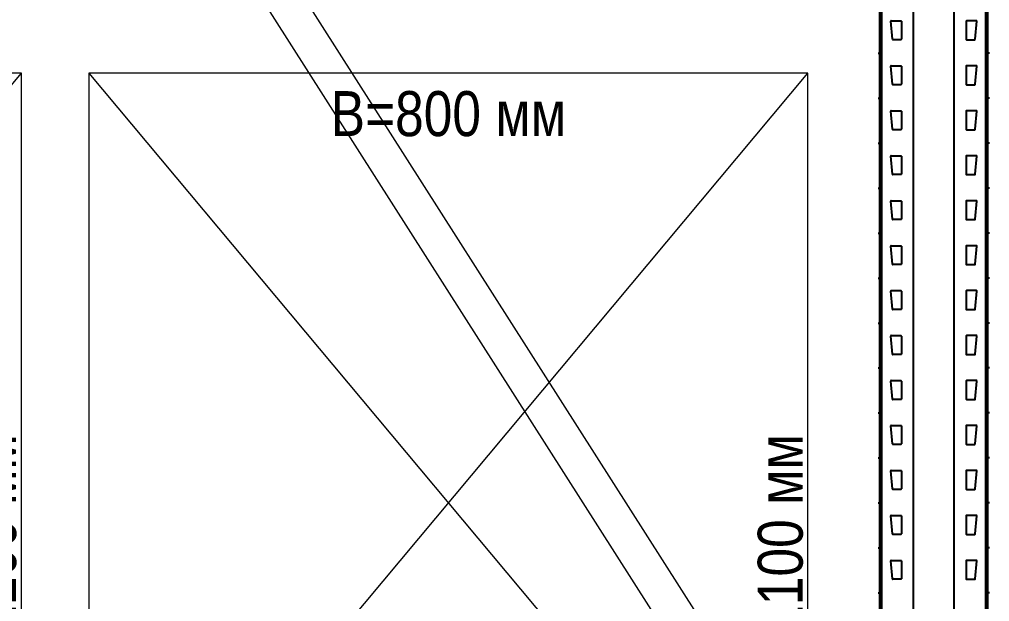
# Model space of a CAD drawing. Header units: millimetres. Extents: x 2140 to 223837, y 2113 to 170313.
# Drawn here: x 221854 to 222934, y 110235 to 110882 of the extents above; entities that cross this region are included whole.
import ezdxf

# ---------------------------------------------------------------- set-up
doc = ezdxf.new("R2010")
doc.units = ezdxf.units.MM
for name, color, linetype, lineweight in [('16.СВЖ', 7, 'Continuous', 0), ('20.Груз', 7, 'Continuous', 0), ('25.Размера', 7, 'Continuous', 0), ('37.Паллеты', 32, 'Continuous', 0), ('44. Полоса СВЖ', 7, 'Continuous', 0)]:
    doc.layers.add(name, color=color, linetype=linetype, lineweight=lineweight)
doc.layers.add('2.Стойка', color=7, linetype='Continuous')
doc.styles.add('Arial Narrow', font='ARIALN.TTF')
doc.styles.add('GOST', font='isocpeur.ttf')
doc.dimstyles.new('blok40', dxfattribs={"dimtxt": 40, "dimasz": 80, "dimexe": 0.18, "dimexo": 0, "dimgap": 5, "dimtad": 1, "dimtoh": 1, "dimdec": 0, "dimzin": 0, "dimdsep": 46, "dimtxsty": 'GOST', "dimblk": 'NONE', "dimcen": 0.09, "dimse1": 1, "dimse2": 1, "dimsd1": 1, "dimsd2": 1, "dimadec": 0, "dimazin": 0, "dimtfac": 1, "dimtdec": 0, "dimtofl": 0, "dimtmove": 0, "dimatfit": 2, "dimldrblk": 'NONE', "dimfxl": 0.18, "dimtolj": 1, "dimtzin": 0, "dimarcsym": 0})

# ---------------------------------------------------------------- blocks, each defined once
blk = doc.blocks.new('*U494')
at = {"layer": '2.Стойка', "color": 0, "linetype": 'ByBlock'}
for p, q in [((-120, 0), (-120, 12200)), ((-118, 0), (-118, 12200)), ((-82.7, 0), (-82.7, 12200)), ((-37.3, 0), (-37.3, 12200)), ((-2, 0), (-2, 12200)), ((0, 0), (0, 12200)), ((-106.1, 1130.5), (-108, 1150.5)), ((-107.5, 1151), (-96.5, 1151)), ((-96, 1150.5), (-96, 1130.5)), ((-24, 1150.5), (-24, 1130.5)), ((-12.5, 1151), (-23.5, 1151)), ((-13.9, 1130.5), (-12, 1150.5)), ((-96.5, 1130), (-105.6, 1130)), ((-23.5, 1130), (-14.4, 1130)), ((-122, 1115), (-118, 1115)), ((-120, 1120.5), (-118, 1120.5)), ((0, 1120.5), (-2, 1120.5)), ((2, 1115), (-2, 1115)), ((-120, 1109.5), (-118, 1109.5)), ((-107.5, 1101), (-96.5, 1101)), ((-12.5, 1101), (-23.5, 1101)), ((0, 1109.5), (-2, 1109.5)), ((-106.1, 1080.5), (-108, 1100.5)), ((-96, 1100.5), (-96, 1080.5)), ((-24, 1100.5), (-24, 1080.5)), ((-13.9, 1080.5), (-12, 1100.5)), ((-96.5, 1080), (-105.6, 1080)), ((-23.5, 1080), (-14.4, 1080)), ((-120, 1070.5), (-118, 1070.5)), ((0, 1070.5), (-2, 1070.5)), ((-122, 1065), (-118, 1065)), ((-120, 1059.5), (-118, 1059.5)), ((2, 1065), (-2, 1065)), ((0, 1059.5), (-2, 1059.5)), ((-106.1, 1030.5), (-108, 1050.5)), ((-107.5, 1051), (-96.5, 1051)), ((-96, 1050.5), (-96, 1030.5)), ((-24, 1050.5), (-24, 1030.5)), ((-12.5, 1051), (-23.5, 1051)), ((-13.9, 1030.5), (-12, 1050.5)), ((-96.5, 1030), (-105.6, 1030)), ((-23.5, 1030), (-14.4, 1030)), ((-122, 1015), (-118, 1015)), ((-120, 1020.5), (-118, 1020.5)), ((0, 1020.5), (-2, 1020.5)), ((2, 1015), (-2, 1015)), ((-120, 1009.5), (-118, 1009.5)), ((0, 1009.5), (-2, 1009.5)), ((-106.1, 980.5), (-108, 1000.5)), ((-107.5, 1001), (-96.5, 1001)), ((-96, 1000.5), (-96, 980.5)), ((-24, 1000.5), (-24, 980.5)), ((-12.5, 1001), (-23.5, 1001)), ((-13.9, 980.5), (-12, 1000.5)), ((-96.5, 980), (-105.6, 980)), ((-23.5, 980), (-14.4, 980)), ((-122, 965), (-118, 965)), ((-120, 970.5), (-118, 970.5)), ((0, 970.5), (-2, 970.5)), ((2, 965), (-2, 965)), ((-120, 959.5), (-118, 959.5)), ((-106.1, 930.5), (-108, 950.5)), ((-107.5, 951), (-96.5, 951)), ((-96, 950.5), (-96, 930.5)), ((-24, 950.5), (-24, 930.5)), ((-12.5, 951), (-23.5, 951)), ((-13.9, 930.5), (-12, 950.5)), ((0, 959.5), (-2, 959.5)), ((-96.5, 930), (-105.6, 930)), ((-23.5, 930), (-14.4, 930)), ((-120, 920.5), (-118, 920.5)), ((0, 920.5), (-2, 920.5)), ((-122, 915), (-118, 915)), ((-120, 909.5), (-118, 909.5)), ((2, 915), (-2, 915)), ((0, 909.5), (-2, 909.5)), ((-106.1, 880.5), (-108, 900.5)), ((-107.5, 901), (-96.5, 901)), ((-96, 900.5), (-96, 880.5)), ((-24, 900.5), (-24, 880.5)), ((-12.5, 901), (-23.5, 901)), ((-13.9, 880.5), (-12, 900.5)), ((-96.5, 880), (-105.6, 880)), ((-23.5, 880), (-14.4, 880)), ((-122, 865), (-118, 865)), ((-120, 870.5), (-118, 870.5)), ((0, 870.5), (-2, 870.5)), ((2, 865), (-2, 865)), ((-120, 859.5), (-118, 859.5)), ((0, 859.5), (-2, 859.5)), ((-106.1, 830.5), (-108, 850.5)), ((-107.5, 851), (-96.5, 851)), ((-96, 850.5), (-96, 830.5)), ((-24, 850.5), (-24, 830.5)), ((-12.5, 851), (-23.5, 851)), ((-13.9, 830.5), (-12, 850.5)), ((-120, 820.5), (-118, 820.5)), ((-96.5, 830), (-105.6, 830)), ((-23.5, 830), (-14.4, 830)), ((0, 820.5), (-2, 820.5)), ((-122, 815), (-118, 815)), ((-120, 809.5), (-118, 809.5)), ((2, 815), (-2, 815)), ((0, 809.5), (-2, 809.5)), ((-106.1, 780.5), (-108, 800.5)), ((-107.5, 801), (-96.5, 801)), ((-96, 800.5), (-96, 780.5)), ((-24, 800.5), (-24, 780.5)), ((-12.5, 801), (-23.5, 801)), ((-13.9, 780.5), (-12, 800.5)), ((-96.5, 780), (-105.6, 780)), ((-23.5, 780), (-14.4, 780)), ((-120, 770.5), (-118, 770.5)), ((0, 770.5), (-2, 770.5)), ((-122, 765), (-118, 765)), ((-120, 759.5), (-118, 759.5)), ((2, 765), (-2, 765)), ((0, 759.5), (-2, 759.5)), ((-106.1, 730.5), (-108, 750.5)), ((-107.5, 751), (-96.5, 751)), ((-96, 750.5), (-96, 730.5)), ((-24, 750.5), (-24, 730.5)), ((-12.5, 751), (-23.5, 751)), ((-13.9, 730.5), (-12, 750.5)), ((-96.5, 730), (-105.6, 730)), ((-23.5, 730), (-14.4, 730)), ((-122, 715), (-118, 715)), ((-120, 720.5), (-118, 720.5)), ((0, 720.5), (-2, 720.5)), ((2, 715), (-2, 715)), ((-120, 709.5), (-118, 709.5)), ((0, 709.5), (-2, 709.5)), ((-106.1, 680.5), (-108, 700.5)), ((-107.5, 701), (-96.5, 701)), ((-96, 700.5), (-96, 680.5)), ((-24, 700.5), (-24, 680.5)), ((-12.5, 701), (-23.5, 701)), ((-13.9, 680.5), (-12, 700.5)), ((-96.5, 680), (-105.6, 680)), ((-23.5, 680), (-14.4, 680)), ((-120, 670.5), (-118, 670.5)), ((0, 670.5), (-2, 670.5)), ((-122, 665), (-118, 665)), ((-120, 659.5), (-118, 659.5)), ((2, 665), (-2, 665)), ((0, 659.5), (-2, 659.5)), ((-106.1, 630.5), (-108, 650.5)), ((-107.5, 651), (-96.5, 651)), ((-96, 650.5), (-96, 630.5)), ((-24, 650.5), (-24, 630.5)), ((-12.5, 651), (-23.5, 651)), ((-13.9, 630.5), (-12, 650.5)), ((-96.5, 630), (-105.6, 630)), ((-23.5, 630), (-14.4, 630)), ((-120, 620.5), (-118, 620.5)), ((0, 620.5), (-2, 620.5)), ((-122, 615), (-118, 615)), ((-120, 609.5), (-118, 609.5)), ((2, 615), (-2, 615)), ((0, 609.5), (-2, 609.5)), ((-106.1, 580.5), (-108, 600.5)), ((-107.5, 601), (-96.5, 601)), ((-96, 600.5), (-96, 580.5)), ((-24, 600.5), (-24, 580.5)), ((-12.5, 601), (-23.5, 601)), ((-13.9, 580.5), (-12, 600.5)), ((-96.5, 580), (-105.6, 580)), ((-23.5, 580), (-14.4, 580)), ((-122, 565), (-118, 565)), ((-120, 570.5), (-118, 570.5)), ((0, 570.5), (-2, 570.5)), ((2, 565), (-2, 565)), ((-120, 559.5), (-118, 559.5)), ((-106.1, 530.5), (-108, 550.5)), ((-107.5, 551), (-96.5, 551)), ((-96, 550.5), (-96, 530.5)), ((-24, 550.5), (-24, 530.5)), ((-12.5, 551), (-23.5, 551)), ((-13.9, 530.5), (-12, 550.5)), ((0, 559.5), (-2, 559.5)), ((-96.5, 530), (-105.6, 530)), ((-23.5, 530), (-14.4, 530)), ((-120, 520.5), (-118, 520.5)), ((0, 520.5), (-2, 520.5)), ((-122, 515), (-118, 515)), ((-120, 509.5), (-118, 509.5)), ((2, 515), (-2, 515)), ((0, 509.5), (-2, 509.5))]:
    blk.add_line(p, q, dxfattribs=at)
for centre, start, end in [((-107.5, 1150.5), 90, 185.4403), ((-96.5, 1150.5), 0, 90), ((-23.5, 1150.5), 90, 180), ((-12.5, 1150.5), 354.5597, 90), ((-105.6, 1130.5), 185.4403, 270), ((-96.5, 1130.5), 270, 0), ((-23.5, 1130.5), 180, 270), ((-14.4, 1130.5), 270, 354.5597), ((-107.5, 1100.5), 90, 185.4403), ((-96.5, 1100.5), 0, 90), ((-23.5, 1100.5), 90, 180), ((-12.5, 1100.5), 354.5597, 90), ((-105.6, 1080.5), 185.4403, 270), ((-96.5, 1080.5), 270, 0), ((-23.5, 1080.5), 180, 270), ((-14.4, 1080.5), 270, 354.5597), ((-107.5, 1050.5), 90, 185.4403), ((-96.5, 1050.5), 0, 90), ((-23.5, 1050.5), 90, 180), ((-12.5, 1050.5), 354.5597, 90), ((-105.6, 1030.5), 185.4403, 270), ((-96.5, 1030.5), 270, 0), ((-23.5, 1030.5), 180, 270), ((-14.4, 1030.5), 270, 354.5597), ((-107.5, 1000.5), 90, 185.4403), ((-96.5, 1000.5), 0, 90), ((-23.5, 1000.5), 90, 180), ((-12.5, 1000.5), 354.5597, 90), ((-105.6, 980.5), 185.4403, 270), ((-96.5, 980.5), 270, 0), ((-23.5, 980.5), 180, 270), ((-14.4, 980.5), 270, 354.5597), ((-107.5, 950.5), 90, 185.4403), ((-96.5, 950.5), 0, 90), ((-23.5, 950.5), 90, 180), ((-12.5, 950.5), 354.5597, 90), ((-105.6, 930.5), 185.4403, 270), ((-96.5, 930.5), 270, 0), ((-23.5, 930.5), 180, 270), ((-14.4, 930.5), 270, 354.5597), ((-107.5, 900.5), 90, 185.4403), ((-96.5, 900.5), 0, 90), ((-23.5, 900.5), 90, 180), ((-12.5, 900.5), 354.5597, 90), ((-105.6, 880.5), 185.4403, 270), ((-96.5, 880.5), 270, 0), ((-23.5, 880.5), 180, 270), ((-14.4, 880.5), 270, 354.5597), ((-107.5, 850.5), 90, 185.4403), ((-96.5, 850.5), 0, 90), ((-23.5, 850.5), 90, 180), ((-12.5, 850.5), 354.5597, 90), ((-105.6, 830.5), 185.4403, 270), ((-96.5, 830.5), 270, 0), ((-23.5, 830.5), 180, 270), ((-14.4, 830.5), 270, 354.5597), ((-107.5, 800.5), 90, 185.4403), ((-96.5, 800.5), 0, 90), ((-23.5, 800.5), 90, 180), ((-12.5, 800.5), 354.5597, 90), ((-105.6, 780.5), 185.4403, 270), ((-96.5, 780.5), 270, 0), ((-23.5, 780.5), 180, 270), ((-14.4, 780.5), 270, 354.5597), ((-107.5, 750.5), 90, 185.4403), ((-96.5, 750.5), 0, 90), ((-23.5, 750.5), 90, 180), ((-12.5, 750.5), 354.5597, 90), ((-105.6, 730.5), 185.4403, 270), ((-96.5, 730.5), 270, 0), ((-23.5, 730.5), 180, 270), ((-14.4, 730.5), 270, 354.5597), ((-107.5, 700.5), 90, 185.4403), ((-96.5, 700.5), 0, 90), ((-23.5, 700.5), 90, 180), ((-12.5, 700.5), 354.5597, 90), ((-105.6, 680.5), 185.4403, 270), ((-96.5, 680.5), 270, 0), ((-23.5, 680.5), 180, 270), ((-14.4, 680.5), 270, 354.5597), ((-107.5, 650.5), 90, 185.4403), ((-96.5, 650.5), 0, 90), ((-23.5, 650.5), 90, 180), ((-12.5, 650.5), 354.5597, 90), ((-105.6, 630.5), 185.4403, 270), ((-96.5, 630.5), 270, 0), ((-23.5, 630.5), 180, 270), ((-14.4, 630.5), 270, 354.5597), ((-107.5, 600.5), 90, 185.4403), ((-96.5, 600.5), 0, 90), ((-23.5, 600.5), 90, 180), ((-12.5, 600.5), 354.5597, 90), ((-105.6, 580.5), 185.4403, 270), ((-96.5, 580.5), 270, 0), ((-23.5, 580.5), 180, 270), ((-14.4, 580.5), 270, 354.5597), ((-107.5, 550.5), 90, 185.4403), ((-96.5, 550.5), 0, 90), ((-23.5, 550.5), 90, 180), ((-12.5, 550.5), 354.5597, 90), ((-105.6, 530.5), 185.4403, 270), ((-96.5, 530.5), 270, 0), ((-23.5, 530.5), 180, 270), ((-14.4, 530.5), 270, 354.5597)]:
    blk.add_arc(centre, 0.5, start, end, dxfattribs=at)
blk = doc.blocks.new('*D1174')
at = {"layer": 'Defpoints', "color": 0, "linetype": 'ByBlock', "transparency": 16777216}
for p in [(950, 1100), (1750, 1100), (1750, 1100)]:
    blk.add_point(p, dxfattribs=at)
at = {"layer": '25.Размера', "color": 0, "linetype": 'ByBlock', "transparency": 16777216, "insert": (1350, 1054.5), "char_height": 50, "attachment_point": 5, "style": 'Arial Narrow'}
blk.add_mtext('\\A1;В=800 мм', dxfattribs=at)
blk = doc.blocks.new('_None')
blk = doc.blocks.new('*D1175')
at = {"layer": 'Defpoints', "color": 0, "linetype": 'ByBlock', "transparency": 16777216}
for p in [(1750, 1100), (1750, 1100), (1750, 0)]:
    blk.add_point(p, dxfattribs=at)
at = {"layer": '25.Размера', "color": 0, "linetype": 'ByBlock', "transparency": 16777216, "insert": (1719.5, 550), "char_height": 50, "attachment_point": 5, "rotation": 90, "style": 'Arial Narrow'}
blk.add_mtext('\\A1;Н=1100 мм', dxfattribs=at)
blk = doc.blocks.new('*D1177')
at = {"layer": 'Defpoints', "color": 0, "linetype": 'ByBlock', "transparency": 16777216}
for p in [(1825, 1100), (2625, 1100), (2625, 1100)]:
    blk.add_point(p, dxfattribs=at)
at = {"layer": '25.Размера', "color": 0, "linetype": 'ByBlock', "transparency": 16777216, "insert": (2225, 1054.5), "char_height": 50, "attachment_point": 5, "style": 'Arial Narrow'}
blk.add_mtext('\\A1;В=800 мм', dxfattribs=at)
blk = doc.blocks.new('*D1178')
at = {"layer": 'Defpoints', "color": 0, "linetype": 'ByBlock', "transparency": 16777216}
for p in [(2625, 1100), (2625, 1100), (2625, 0)]:
    blk.add_point(p, dxfattribs=at)
at = {"layer": '25.Размера', "color": 0, "linetype": 'ByBlock', "transparency": 16777216, "insert": (2594.5, 550), "char_height": 50, "attachment_point": 5, "rotation": 90, "style": 'Arial Narrow'}
blk.add_mtext('\\A1;Н=1100 мм', dxfattribs=at)
blk = doc.blocks.new('*U1468')
at = {"layer": '44. Полоса СВЖ', "color": 3, "linetype": 'ByBlock'}
blk.add_lwpolyline([(-1040.8, -1669.8), (-1039.2, -1667.2), (-7.6, -49.1), (-6, -46.6), (-5.8, -46.3), (22.8, -1.5), (19.7, 12.3), (2.9, 23.1), (-11, 20), (-39.6, -24.8), (-39.7, -25.1), (-41.3, -27.6), (-1073, -1645.7), (-1074.6, -1648.3), (-1102.3, -1691.7), (-1099.2, -1705.5), (-1082.3, -1716.2), (-1068.5, -1713.2)], close=True, dxfattribs=at)
blk = doc.blocks.new('*U1296')
at = {"color": 0, "lineweight": 0, "xscale": -1, "rotation": 0.01314010935820065}
blk.add_blockref('*U1468', (1495, 2133.8), dxfattribs=at)
blk = doc.blocks.new('*U1164')
at = {"layer": '20.Груз', "color": 0, "linetype": 'ByBlock'}
for p, q in [((950, 144), (1750, 1100)), ((1825, 144), (2625, 1100)), ((1825, 1100), (2625, 144))]:
    blk.add_line(p, q, dxfattribs=at)
for points in [[(950, 144), (1750, 144), (1750, 1100), (950, 1100)], [(1825, 144), (2625, 144), (2625, 1100), (1825, 1100)]]:
    blk.add_lwpolyline(points, close=True, dxfattribs=at)
at = {"layer": '25.Размера', "color": 0, "linetype": 'ByBlock'}
for base, p1, p2, picture, middle in [((1750, 1100), (950, 1100), (1750, 1100), '*D1174', (1350, 1054.5)), ((2625, 1100), (1825, 1100), (2625, 1100), '*D1177', (2225, 1054.5))]:
    dim = blk.add_linear_dim(base=base, p1=p1, p2=p2, text='В=<> мм', dimstyle='blok40', override={"dimtxt": 50, "dimgap": 20, "dimtad": 4, "dimtxsty": 'Arial Narrow'}, dxfattribs=at)
    dim.commit()
    dim.dimension.update_dxf_attribs({"geometry": picture, "text_midpoint": middle})
for base, p1, p2, picture, middle in [((1750, 1100), (1750, 0), (1750, 1100), '*D1175', (1719.5, 550)), ((2625, 1100), (2625, 0), (2625, 1100), '*D1178', (2594.5, 550))]:
    dim = blk.add_linear_dim(base=base, p1=p1, p2=p2, angle=90, text='Н=<> мм', dimstyle='blok40', override={"dimtxt": 50, "dimtxsty": 'Arial Narrow'}, dxfattribs=at)
    dim.commit()
    dim.dimension.update_dxf_attribs({"geometry": picture, "text_midpoint": middle})

msp = doc.modelspace()

# ---------------------------------------------------------------- block references
at = {"layer": '16.СВЖ', "color": 0}
msp.add_blockref('*U1296', (220041.7, 109729.5), dxfattribs=at)
at = {"layer": '2.Стойка', "color": 0}
msp.add_blockref('*U494', (222931.7, 109729.5), dxfattribs=at)
at = {"layer": '37.Паллеты', "color": 1, "lineweight": 0}
msp.add_blockref('*U1164', (220106.7, 109722.5), dxfattribs=at)

doc.saveas('drawing.dxf')
